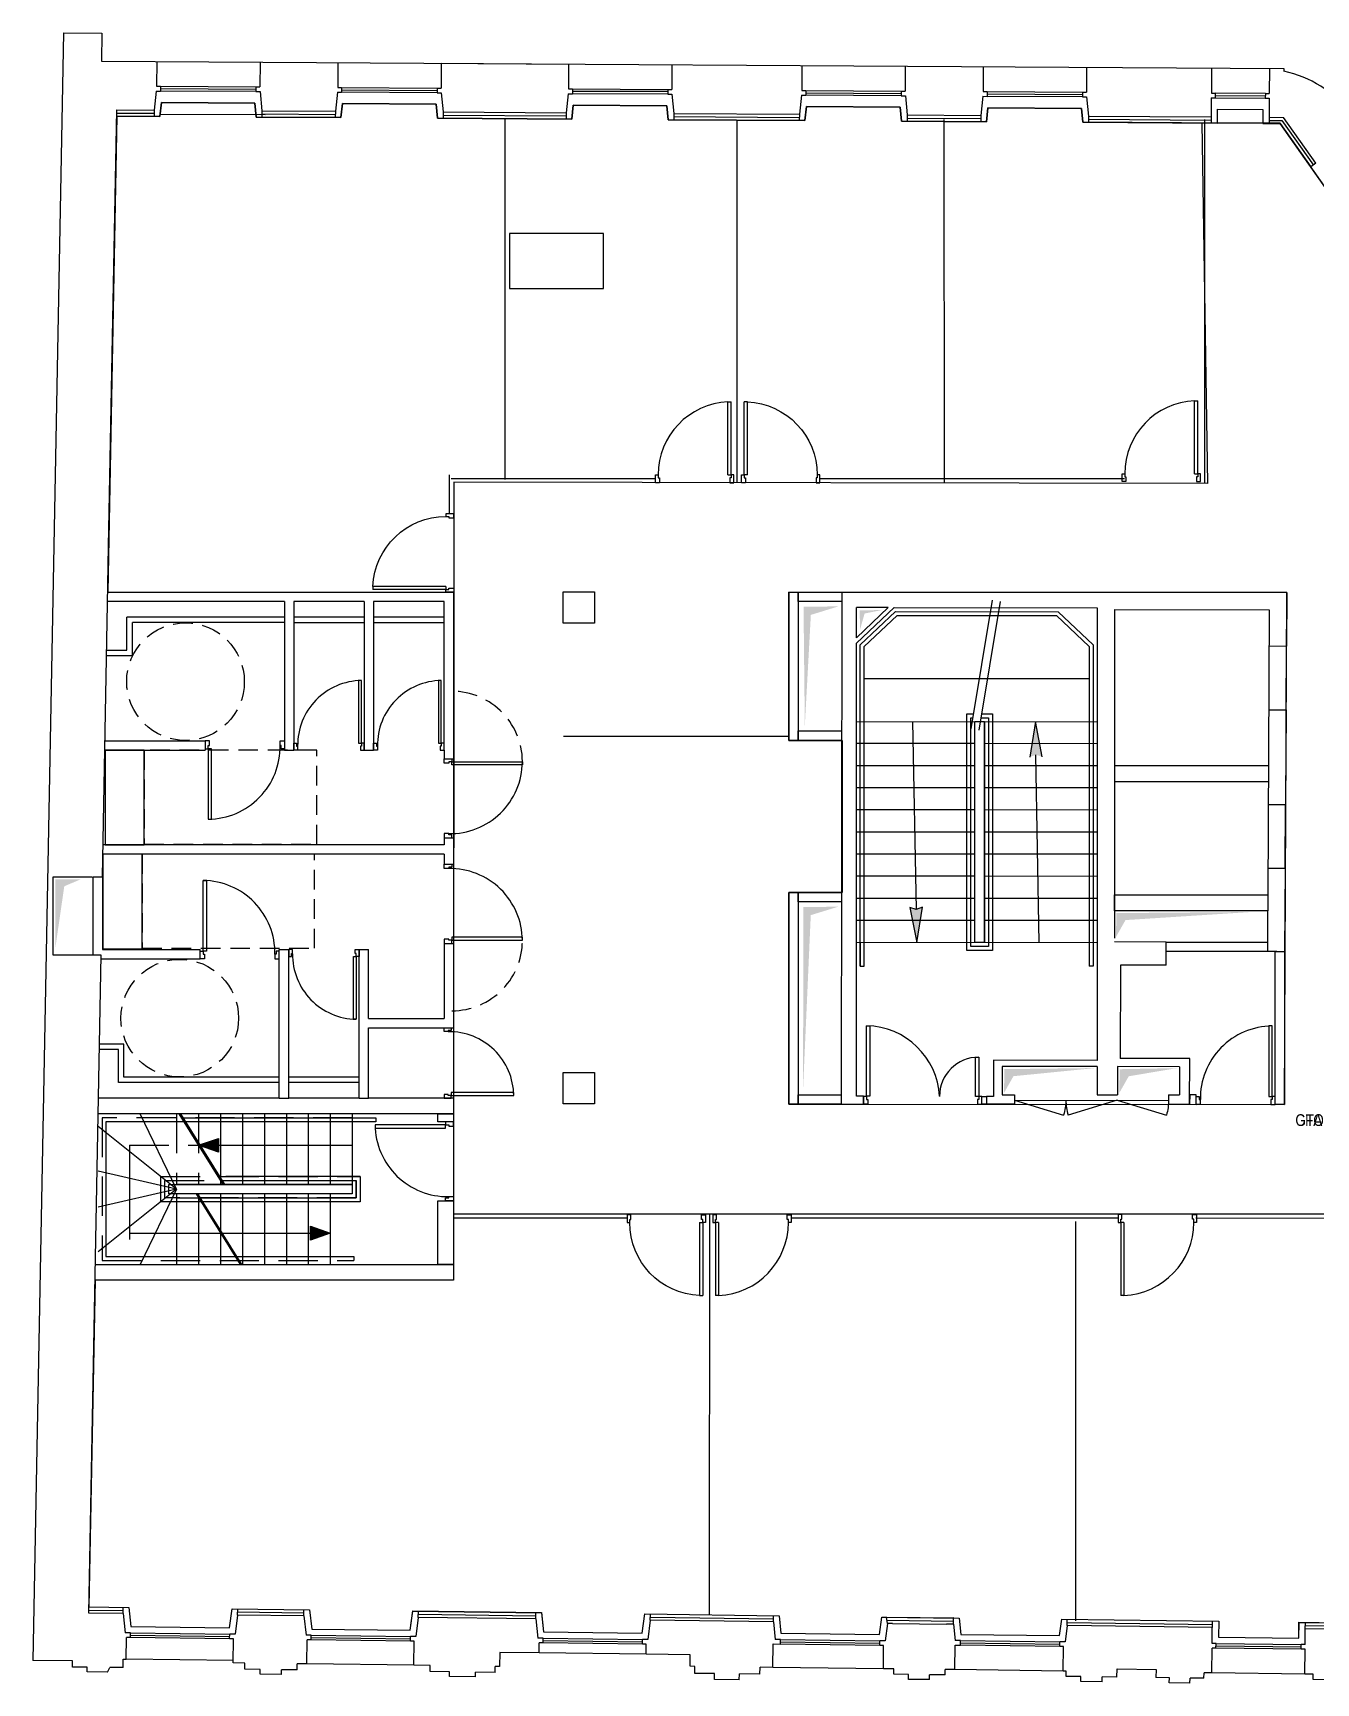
# Model space of a CAD drawing. Header units: metres. Extents: x -16.5 to 15.2, y -6.9 to 57.6.
# Drawn here: x -16.51 to -0.15, y -6.82 to 14.22 of the extents above; entities that cross this region are included whole.
import ezdxf

# ---------------------------------------------------------------- set-up
doc = ezdxf.new("R2010")
doc.units = ezdxf.units.M
doc.header["$LTSCALE"] = 2000
for name, pattern in [('92CRH-CVH 01 Structure_Diff$0$CACHE', [0.000375, 0.00025, -0.000125]), ('AXES2', [0.028575, 0.01905, -0.003175, 0.003175, -0.003175]), ('CACHE2', [0.004762, 0.003175, -0.001587]), ('HIDDEN2', [0.0001875, 0.000125, -6.25e-05])]:
    doc.linetypes.add(name, pattern=pattern)
doc.layers.get('0').update_dxf_attribs({"true_color": 0x000000})
for name, color, linetype, true_color in [('01-FAC_CHASSIS EXI', 4, 'Continuous', 0x00ffff), ('02-ISOLATION', 6, 'Continuous', 0xff00ff), ('A-Détails', 7, 'Continuous', 0x00a500), ('A-placo', 30, 'Continuous', 0xff7f00), ('A-projet', 7, 'Continuous', 0x5b6280), ('A-vitré', 7, 'Continuous', 0x61becc)]:
    doc.layers.add(name, color=color, linetype=linetype, true_color=true_color)
doc.layers.add('A-portes', color=7, linetype='Continuous', lineweight=25, true_color=0x000000)
doc.styles.add('Arial Narrow', font='')
doc.styles.get('Arial Narrow').set_extended_font_data('Arial Narrow')

# ---------------------------------------------------------------- blocks, each defined once
blk = doc.blocks.new('P_93100')
at = {"color": 0, "linetype": 'ByBlock', "lineweight": -2}
for p, q in [((0.425, 0.93), (0.465, 0.93)), ((0.425, 0), (0.425, 0.93)), ((0.465, 0), (0.465, 0.93)), ((-0.5, -0.1), (-0.5, 0)), ((-0.5, 0), (-0.465, 0)), ((-0.465, 0), (-0.465, -0.04)), ((0.425, 0), (0.465, 0)), ((0.465, 0), (0.465, -0.04)), ((0.5, 0), (0.465, 0)), ((0.5, -0.1), (0.5, 0)), ((-0.45, -0.1), (-0.5, -0.1)), ((-0.465, -0.04), (-0.45, -0.04)), ((-0.45, -0.04), (-0.45, -0.1)), ((0.465, -0.04), (0.45, -0.04)), ((0.45, -0.04), (0.45, -0.1)), ((0.45, -0.1), (0.5, -0.1))]:
    blk.add_line(p, q, dxfattribs=at)
blk.add_arc((0.465, 0), 0.931, 92.4628, 180, dxfattribs=at)
blk = doc.blocks.new('BLOC_ATT_RENS_100')
at = {"color": 0, "linetype": 'ByBlock', "lineweight": -2, "style": 'Arial Narrow'}
for tag, p, height in [('N°', (-0.416, 0.823), 0.25), ('TITRE', (-0.416, 0.549), 0.21), ('SURF', (-0.416, 0.283), 0.15), ('EFFECTIF', (-0.416, -0.017), 0.15), ('HSP', (-0.416, -0.326), 0.15), ('REV.SOL', (-0.416, -0.616), 0.15), ('REV.MUR', (-0.416, -0.916), 0.15), ('PLAF', (-0.416, -1.216), 0.15)]:
    blk.add_attdef(tag, p, '', height=height, dxfattribs=at)
blk = doc.blocks.new('PORTE-GA')
at = {"color": 0, "linetype": 'Continuous', "lineweight": -2}
blk.add_line((0, 0), (-0.288, 0.958), dxfattribs=at)
at = {"color": 0, "linetype": 'ByBlock', "lineweight": -2}
blk.add_arc((0, 0), 1, 89.9989, 106.7229, dxfattribs=at)

msp = doc.modelspace()

# ---------------------------------------------------------------- hatches: boundary and pattern name
at = {"linetype": 'ByBlock', "lineweight": -2}
for points in [[(-6.688, 6.904), (-6.672, 5.386), (-6.595, 6.801), (-6.242, 6.91)], [(-5.972, 6.86), (-5.968, 6.612), (-5.909, 6.819), (-5.691, 6.862)], [(-3.643, 4.991), (-3.731, 5.44), (-3.804, 4.988), (-3.724, 5.017)], [(-16.231, 3.43), (-16.231, 2.546), (-16.116, 3.34), (-15.904, 3.43)], [(-6.689, 3.074), (-6.695, 0.74), (-6.596, 2.972), (-6.244, 3.08)], [(-5.332, 3.069), (-5.242, 2.621), (-5.171, 3.073), (-5.251, 3.043)], [(-2.698, 2.998), (-2.704, 2.694), (-2.582, 2.909), (-0.981, 3.012)], [(-4.126, 1.008), (-4.132, 0.704), (-4.011, 0.918), (-2.967, 1.022)], [(-2.656, 1.007), (-2.662, 0.703), (-2.541, 0.917), (-1.925, 1.021)], [(-14.404, 0.037), (-14.151, 0.125), (-14.151, -0.051)], [(-12.724, -1.083), (-12.977, -1.171), (-12.977, -0.995)]]:
    msp.add_hatch(color=0, dxfattribs=at).paths.add_polyline_path(points, flags=0)

# ---------------------------------------------------------------- linework, layer by layer
at = {"color": 0, "linetype": 'ByBlock', "lineweight": -2}
for p, q in [((-16.127, 14.222), (-16.515, -6.533)), ((-16.127, 14.222), (-15.637, 14.219)), ((-15.637, 14.219), (-15.64, 13.864)), ((-15.64, 13.864), (-0.561, 13.768)), ((-14.937, 13.86), (-14.939, 13.542)), ((-13.619, 13.851), (-13.621, 13.534)), ((-12.627, 13.845), (-12.629, 13.527)), ((-11.309, 13.836), (-11.311, 13.519)), ((-9.684, 13.826), (-9.686, 13.508)), ((-8.366, 13.818), (-8.368, 13.5)), ((-6.709, 13.807), (-6.711, 13.489)), ((-5.391, 13.798), (-5.393, 13.481)), ((-4.396, 13.792), (-4.398, 13.475)), ((-3.078, 13.784), (-3.08, 13.466)), ((-1.485, 13.774), (-1.487, 13.456)), ((-0.746, 13.769), (-0.748, 13.451)), ((-0.561, 13.768), (-0.561, 13.735)), ((-14.943, 13.482), (-14.97, 13.238)), ((-14.943, 13.482), (-14.889, 13.482)), ((-14.939, 13.542), (-14.889, 13.542)), ((-14.889, 13.542), (-14.889, 13.482)), ((-13.671, 13.534), (-13.621, 13.534)), ((-13.671, 13.534), (-13.671, 13.474)), ((-13.671, 13.474), (-13.619, 13.474)), ((-13.619, 13.474), (-13.595, 13.23)), ((-12.632, 13.467), (-12.659, 13.224)), ((-12.632, 13.467), (-12.579, 13.467)), ((-12.629, 13.527), (-12.579, 13.527)), ((-12.579, 13.527), (-12.579, 13.467)), ((-11.361, 13.519), (-11.311, 13.519)), ((-11.361, 13.519), (-11.361, 13.459)), ((-9.686, 13.508), (-9.636, 13.508)), ((-9.636, 13.508), (-9.636, 13.448)), ((-8.418, 13.5), (-8.368, 13.5)), ((-8.418, 13.5), (-8.418, 13.44)), ((-6.711, 13.489), (-6.661, 13.489)), ((-6.661, 13.489), (-6.661, 13.429)), ((-5.443, 13.481), (-5.393, 13.481)), ((-5.443, 13.481), (-5.443, 13.421)), ((-4.398, 13.475), (-4.348, 13.474)), ((-4.348, 13.474), (-4.348, 13.414)), ((-11.361, 13.459), (-11.308, 13.459)), ((-11.308, 13.459), (-11.285, 13.215)), ((-9.689, 13.448), (-9.716, 13.205)), ((-9.689, 13.448), (-9.636, 13.448)), ((-8.418, 13.44), (-8.366, 13.44)), ((-8.366, 13.44), (-8.342, 13.196)), ((-6.714, 13.429), (-6.741, 13.186)), ((-6.714, 13.429), (-6.661, 13.429)), ((-5.443, 13.421), (-5.39, 13.421)), ((-5.39, 13.421), (-5.367, 13.177)), ((-4.401, 13.415), (-4.428, 13.171)), ((-4.401, 13.415), (-4.348, 13.414)), ((-3.13, 13.467), (-3.08, 13.466)), ((-3.13, 13.467), (-3.13, 13.407)), ((-3.13, 13.407), (-3.078, 13.406)), ((-3.078, 13.406), (-3.054, 13.162)), ((-1.488, 13.396), (-1.489, 13.152)), ((-1.488, 13.396), (-1.438, 13.396)), ((-1.487, 13.456), (-1.437, 13.456)), ((-1.437, 13.456), (-1.438, 13.396)), ((-0.798, 13.452), (-0.799, 13.392)), ((-0.799, 13.392), (-0.749, 13.391)), ((-0.798, 13.452), (-0.748, 13.451)), ((-0.749, 13.391), (-0.75, 13.147)), ((-15.55, 7.673), (-15.446, 13.241)), ((-15.446, 13.241), (-14.97, 13.238)), ((-13.595, 13.23), (-12.659, 13.224)), ((-11.285, 13.215), (-9.716, 13.205)), ((-8.342, 13.196), (-6.741, 13.186)), ((-5.367, 13.177), (-4.428, 13.171)), ((-3.054, 13.162), (-1.489, 13.152)), ((-0.75, 13.147), (-0.566, 13.146)), ((-0.153, 12.56), (-0.566, 13.146)), ((-13.309, 6.971), (-15.563, 6.971)), ((-15.56, 7.091), (-11.153, 7.092)), ((-12.291, 6.971), (-13.189, 6.971)), ((-11.273, 6.971), (-12.171, 6.971)), ((-11.273, 7.091), (-11.153, 7.091)), ((-11.273, 5.075), (-11.273, 6.971)), ((-11.233, 7.091), (-11.153, 7.092)), ((-11.153, 7.092), (-11.153, 6.971)), ((-11.153, 7.091), (-11.153, 5.075)), ((-11.153, 7.091), (-11.153, 5.733)), ((-6.197, 7.091), (-0.526, 7.087)), ((-0.526, 7.087), (-0.53, 6.404)), ((-15.628, 3.462), (-15.563, 6.943)), ((-13.309, 6.772), (-15.318, 6.772)), ((-12.291, 6.771), (-13.189, 6.771)), ((-11.273, 6.771), (-12.171, 6.771)), ((-5.534, 6.894), (-6.014, 6.442)), ((-5.607, 6.894), (-6.014, 6.51)), ((-5.515, 6.843), (-5.964, 6.42)), ((-5.495, 6.793), (-5.914, 6.399)), ((-5.534, 6.894), (-2.944, 6.891)), ((-5.515, 6.843), (-3.442, 6.842)), ((-5.495, 6.793), (-3.462, 6.792)), ((-3.462, 6.792), (-3.044, 6.399)), ((-3.442, 6.842), (-2.994, 6.42)), ((-2.944, 6.891), (-2.944, 1.12)), ((-2.724, 6.869), (-2.724, 2.68)), ((-13.309, 6.702), (-15.248, 6.702)), ((-12.291, 6.701), (-13.189, 6.701)), ((-11.272, 6.701), (-12.171, 6.701)), ((-6.014, 0.662), (-6.014, 6.442)), ((-5.964, 2.322), (-5.964, 6.42)), ((-5.914, 2.322), (-5.914, 6.399)), ((-3.044, 6.399), (-3.044, 2.32)), ((-2.994, 6.42), (-2.994, 2.32)), ((-0.75, 6.406), (-0.53, 6.404)), ((-0.535, 5.59), (-0.53, 6.404)), ((-0.755, 5.592), (-0.535, 5.59)), ((-0.535, 5.59), (-0.542, 4.383)), ((-6.014, 5.441), (-2.944, 5.439)), ((-5.298, 5.441), (-5.251, 3.043)), ((-4.504, 2.621), (-4.504, 5.44)), ((-4.379, 2.621), (-4.379, 5.44)), ((-3.731, 5.44), (-3.804, 4.988)), ((-3.643, 4.991), (-3.731, 5.44)), ((-4.504, 5.159), (-6.013, 5.16)), ((-2.943, 5.158), (-4.379, 5.159)), ((-4.504, 4.877), (-6.013, 4.878)), ((-2.943, 4.876), (-4.379, 4.877)), ((-3.683, 2.62), (-3.724, 5.017)), ((-4.504, 4.595), (-6.013, 4.596)), ((-2.943, 4.594), (-4.379, 4.595)), ((-4.504, 4.313), (-6.013, 4.314)), ((-2.943, 4.312), (-4.379, 4.313)), ((-0.762, 4.384), (-0.542, 4.383)), ((-0.547, 3.572), (-0.542, 4.383)), ((-4.504, 4.031), (-6.014, 4.032)), ((-2.944, 4.03), (-4.379, 4.031)), ((-4.504, 3.749), (-6.014, 3.75)), ((-2.944, 3.748), (-4.379, 3.749)), ((-4.504, 3.467), (-6.014, 3.468)), ((-2.944, 3.466), (-4.379, 3.467)), ((-0.767, 3.573), (-0.547, 3.572)), ((-0.547, 3.572), (-0.553, 2.509)), ((-4.504, 3.185), (-6.014, 3.186)), ((-2.944, 3.184), (-4.379, 3.185)), ((-5.251, 3.043), (-5.332, 3.069)), ((-5.332, 3.069), (-5.242, 2.621)), ((-5.171, 3.073), (-5.251, 3.043)), ((-5.242, 2.621), (-5.171, 3.073)), ((-4.504, 2.903), (-6.014, 2.904)), ((-2.944, 2.902), (-4.379, 2.903)), ((-2.944, 2.62), (-6.014, 2.622)), ((-2.064, 2.629), (-2.724, 2.63)), ((-2.644, 2.335), (-2.651, 1.145)), ((-2.064, 2.334), (-2.644, 2.335)), ((-2.064, 2.334), (-2.063, 2.509)), ((-0.653, 2.509), (-2.063, 2.509)), ((-4.264, 1.121), (-4.265, 0.661)), ((-2.944, 1.12), (-4.264, 1.121)), ((-1.761, 1.144), (-2.651, 1.145)), ((-1.764, 0.56), (-1.761, 1.144)), ((-13.374, 0.907), (-15.356, 0.907)), ((-12.356, 0.907), (-13.255, 0.907)), ((-2.944, 1.04), (-4.154, 1.041)), ((-4.154, 1.041), (-4.154, 0.681)), ((-2.944, 1.04), (-2.944, 0.68)), ((-2.684, 1.04), (-2.684, 0.68)), ((-1.894, 1.039), (-2.684, 1.04)), ((-1.894, 1.039), (-1.894, 0.679)), ((-13.374, 0.637), (-15.681, 0.637)), ((-13.374, 0.837), (-15.426, 0.837)), ((-12.356, 0.837), (-13.255, 0.837)), ((-12.356, 0.637), (-13.254, 0.637)), ((-11.153, 0.637), (-12.236, 0.637)), ((-5.924, 0.662), (-6.014, 0.662)), ((-5.924, 0.662), (-5.924, 0.562)), ((-4.355, 0.661), (-4.355, 0.561)), ((-4.265, 0.661), (-4.355, 0.661)), ((-4.154, 0.681), (-3.998, 0.681)), ((-3.998, 0.681), (-3.999, 0.561)), ((-2.944, 0.68), (-2.684, 0.68)), ((-2.032, 0.679), (-2.032, 0.559)), ((-2.032, 0.679), (-1.894, 0.679)), ((-14.684, -0.523), (-15.147, 0.437)), ((-3.999, 0.561), (-4.355, 0.561)), ((-1.764, 0.56), (-2.032, 0.559)), ((-14.684, -0.523), (-15.684, 0.275)), ((-14.684, -0.523), (-15.684, -0.294)), ((-14.684, -0.523), (-15.684, -1.32)), ((-14.684, -0.523), (-15.684, -0.751)), ((-14.684, -0.523), (-15.147, -1.483)), ((-15.364, -5.936), (-15.804, -5.93)), ((-15.364, -5.936), (-15.338, -6.182)), ((-13.905, -5.954), (-13.938, -6.199)), ((-13.059, -5.965), (-13.905, -5.954)), ((-13.059, -5.965), (-13.033, -6.211)), ((-11.601, -5.984), (-11.633, -6.229)), ((-10.102, -6.003), (-11.601, -5.984)), ((-10.102, -6.003), (-10.075, -6.249)), ((-8.643, -6.021), (-8.675, -6.267)), ((-7.071, -6.041), (-8.643, -6.021)), ((-7.071, -6.041), (-7.048, -6.264)), ((-5.618, -6.06), (-5.648, -6.282)), ((-5.553, -6.061), (-5.618, -6.06)), ((-4.775, -6.071), (-4.863, -6.069)), ((-4.775, -6.071), (-4.753, -6.279)), ((-3.326, -6.089), (-3.353, -6.297)), ((-1.473, -6.113), (-3.326, -6.089)), ((-15.271, -6.182), (-15.338, -6.182)), ((-15.325, -6.515), (-15.322, -6.242)), ((-15.272, -6.242), (-15.322, -6.242)), ((-15.272, -6.242), (-15.271, -6.182)), ((-14.007, -6.259), (-14.006, -6.199)), ((-13.957, -6.259), (-14.007, -6.259)), ((-13.938, -6.199), (-14.006, -6.199)), ((-13.961, -6.565), (-13.957, -6.259)), ((-12.966, -6.212), (-13.033, -6.211)), ((-13.021, -6.577), (-13.017, -6.271)), ((-12.967, -6.272), (-13.017, -6.271)), ((-12.967, -6.272), (-12.966, -6.212)), ((-11.702, -6.288), (-11.701, -6.228)), ((-11.652, -6.289), (-11.702, -6.288)), ((-11.633, -6.229), (-11.701, -6.228)), ((-11.656, -6.595), (-11.652, -6.289)), ((-10.009, -6.25), (-10.075, -6.249)), ((-10.061, -6.436), (-10.059, -6.309)), ((-10.009, -6.31), (-10.059, -6.309)), ((-10.009, -6.31), (-10.009, -6.25)), ((-8.675, -6.267), (-8.744, -6.266)), ((-8.744, -6.326), (-8.744, -6.266)), ((-6.981, -6.265), (-7.048, -6.264)), ((-6.982, -6.325), (-6.981, -6.265)), ((-5.717, -6.341), (-5.716, -6.281)), ((-5.648, -6.282), (-5.716, -6.281)), ((-4.686, -6.28), (-4.753, -6.279)), ((-4.687, -6.34), (-4.686, -6.28)), ((-3.353, -6.297), (-3.421, -6.296)), ((-3.421, -6.356), (-3.421, -6.296)), ((-1.478, -6.316), (-1.475, -6.113)), ((-0.292, -6.331), (-0.289, -6.128)), ((0.606, -6.139), (-0.287, -6.128)), ((-15.366, -6.625), (-15.365, -6.515)), ((-15.365, -6.515), (-15.325, -6.515)), ((-13.96, -6.533), (-15.325, -6.515)), ((-10.563, -6.43), (-10.566, -6.609)), ((-10.061, -6.436), (-10.563, -6.43)), ((-8.696, -6.454), (-10.061, -6.436)), ((-8.694, -6.326), (-8.744, -6.326)), ((-8.696, -6.454), (-8.694, -6.326)), ((-8.134, -6.461), (-8.696, -6.454)), ((-8.136, -6.607), (-8.134, -6.461)), ((-7.078, -6.621), (-7.074, -6.323)), ((-7.074, -6.323), (-6.982, -6.325)), ((-5.667, -6.341), (-5.717, -6.341)), ((-5.67, -6.639), (-5.667, -6.341)), ((-4.76, -6.65), (-4.756, -6.339)), ((-4.756, -6.339), (-4.687, -6.34)), ((-3.372, -6.356), (-3.421, -6.356)), ((-3.376, -6.668), (-3.372, -6.356)), ((-1.483, -6.692), (-1.479, -6.376)), ((-1.429, -6.376), (-1.479, -6.376)), ((-1.428, -6.316), (-1.478, -6.316)), ((-1.429, -6.376), (-1.428, -6.316)), ((-0.343, -6.39), (-0.342, -6.33)), ((-0.293, -6.391), (-0.343, -6.39)), ((-0.292, -6.331), (-0.342, -6.33)), ((-0.297, -6.707), (-0.293, -6.391)), ((-16.011, -6.539), (-16.515, -6.533)), ((-16.012, -6.617), (-16.011, -6.539)), ((-15.824, -6.619), (-16.012, -6.617)), ((-15.825, -6.679), (-15.824, -6.619)), ((-15.566, -6.682), (-15.825, -6.679)), ((-15.566, -6.682), (-15.536, -6.623)), ((-15.366, -6.625), (-15.536, -6.623)), ((-13.814, -6.567), (-13.961, -6.565)), ((-13.815, -6.645), (-13.814, -6.567)), ((-13.617, -6.647), (-13.815, -6.645)), ((-13.617, -6.707), (-13.617, -6.647)), ((-13.346, -6.711), (-13.617, -6.707)), ((-13.346, -6.711), (-13.345, -6.651)), ((-13.147, -6.653), (-13.345, -6.651)), ((-13.147, -6.653), (-13.146, -6.576)), ((-13.021, -6.577), (-13.146, -6.576)), ((-11.656, -6.595), (-13.021, -6.577)), ((-11.448, -6.597), (-11.656, -6.595)), ((-11.449, -6.675), (-11.448, -6.597)), ((-11.203, -6.678), (-11.449, -6.675)), ((-11.204, -6.738), (-11.203, -6.678)), ((-10.873, -6.742), (-10.872, -6.683)), ((-10.621, -6.686), (-10.872, -6.683)), ((-10.621, -6.686), (-10.62, -6.608)), ((-10.566, -6.609), (-10.62, -6.608)), ((-8.075, -6.608), (-8.136, -6.607)), ((-8.076, -6.698), (-8.075, -6.608)), ((-7.823, -6.701), (-8.076, -6.698)), ((-7.824, -6.777), (-7.823, -6.701)), ((-7.508, -6.781), (-7.507, -6.705)), ((-7.245, -6.708), (-7.507, -6.705)), ((-7.245, -6.708), (-7.243, -6.619)), ((-7.078, -6.621), (-7.243, -6.619)), ((-5.67, -6.639), (-7.078, -6.621)), ((-5.535, -6.64), (-5.67, -6.639)), ((-5.536, -6.709), (-5.535, -6.64)), ((-5.349, -6.711), (-5.536, -6.709)), ((-5.35, -6.775), (-5.349, -6.711)), ((-5.081, -6.778), (-5.08, -6.715)), ((-4.884, -6.717), (-5.08, -6.715)), ((-4.884, -6.717), (-4.883, -6.649)), ((-4.76, -6.65), (-4.883, -6.649)), ((-3.376, -6.668), (-4.76, -6.65)), ((-3.339, -6.668), (-3.376, -6.668)), ((-3.34, -6.737), (-3.339, -6.668)), ((-2.691, -6.745), (-2.69, -6.641)), ((-2.69, -6.641), (-2.193, -6.647)), ((-2.193, -6.647), (-2.194, -6.752)), ((-1.582, -6.759), (-1.581, -6.691)), ((-1.483, -6.692), (-1.581, -6.691)), ((-0.297, -6.707), (-1.483, -6.692)), ((-0.19, -6.709), (-0.297, -6.707)), ((-0.191, -6.777), (-0.19, -6.709)), ((-10.873, -6.742), (-11.204, -6.738)), ((-7.508, -6.781), (-7.824, -6.777)), ((-5.081, -6.778), (-5.35, -6.775)), ((-3.153, -6.739), (-3.34, -6.737)), ((-3.153, -6.803), (-3.153, -6.739)), ((-2.88, -6.806), (-3.153, -6.803)), ((-2.88, -6.806), (-2.879, -6.743)), ((-2.691, -6.745), (-2.879, -6.743)), ((-2.023, -6.754), (-2.194, -6.752)), ((-2.024, -6.817), (-2.023, -6.754)), ((-1.76, -6.821), (-2.024, -6.817)), ((-1.76, -6.821), (-1.759, -6.757)), ((-1.582, -6.759), (-1.759, -6.757)), ((0.002, -6.78), (-0.191, -6.777))]:
    msp.add_line(p, q, dxfattribs=at)
at = {"color": 0, "linetype": 'AXES2', "lineweight": -2}
for p, q in [((-4.549, 5.348), (-4.277, 6.987)), ((-4.45, 5.332), (-4.178, 6.971))]:
    msp.add_line(p, q, dxfattribs=at)
at = {"color": 0, "linetype": 'CACHE2', "lineweight": -2}
for p, q in [((-2.724, 6.869), (-0.748, 6.867)), ((-0.748, 6.867), (-0.769, 3.229))]:
    msp.add_line(p, q, dxfattribs=at)
at = {"color": 0, "linetype": 'Continuous', "lineweight": -2}
msp.add_line((-3.998, 0.611), (-2.032, 0.61), dxfattribs=at)
at = {"color": 0, "linetype": 'ByBlock', "lineweight": -2}
for points in [[(-15.563, 6.943), (-15.55, 7.673)], [(-6.203, 0.562), (-6.197, 7.091)], [(-6.014, 6.51), (-6.014, 6.894)], [(-5.607, 6.894), (-6.014, 6.894)], [(-0.758, 4.874), (-2.724, 4.874)], [(-0.758, 4.674), (-2.724, 4.674)], [(-16.259, 2.462), (-16.259, 3.462), (-15.759, 3.462)], [(-0.77, 3.029), (-0.77, 2.629), (-0.772, 2.629)], [(-5.964, 2.622), (-5.964, 2.322), (-5.914, 2.322)], [(-15.646, 2.462), (-16.259, 2.462)], [(-15.804, -5.93), (-15.646, 2.462)], [(-0.553, 2.509), (-0.553, 0.559), (-0.673, 0.559), (-0.673, 2.459), (-0.673, 2.509), (-0.553, 2.508)], [(-0.653, 2.509), (-0.553, 2.509)], [(-13.374, 0.637), (-13.254, 0.637)], [(-12.356, 0.637), (-12.236, 0.637)], [(-11.153, 0.637), (-11.153, 0.437)], [(-1.764, 0.56), (-1.683, 0.559), (-1.683, 0.679), (-1.763, 0.68), (-1.764, 0.56)], [(-11.153, 0.437), (-15.684, 0.437)], [(-12.444, 0.437), (-15.584, 0.437)], [(-14.653, 0.437), (-14.093, -0.463)], [(-14.633, 0.437), (-14.073, -0.463)], [(-14.124, 0.437), (-14.124, -0.463)], [(-13.844, 0.437), (-13.844, -0.463)], [(-13.564, 0.437), (-13.564, -0.463)], [(-13.284, 0.437), (-13.284, -0.463)], [(-13.004, 0.437), (-13.004, -0.463)], [(-12.724, 0.437), (-12.724, -0.463)], [(-12.444, 0.437), (-12.444, -0.463)], [(-6.203, 0.562), (-5.924, 0.562)], [(-14.622, 0.387), (-12.444, 0.387), (-12.144, 0.387), (-12.144, 0.337), (-14.591, 0.337)], [(-15.284, 0.037), (-15.284, -1.163)], [(-14.404, 0.037), (-12.444, 0.037)], [(-12.344, -0.363), (-12.344, -0.683), (-14.684, -0.683)], [(-14.684, -0.633), (-12.394, -0.633), (-12.394, -0.413)], [(-14.124, -0.413), (-12.394, -0.413)], [(-12.344, -0.363), (-14.057, -0.363)], [(-14.684, -0.583), (-14.684, -1.483)], [(-14.435, -0.583), (-13.875, -1.483)], [(-14.415, -0.583), (-13.855, -1.483)], [(-14.404, -0.583), (-14.404, -1.483)], [(-14.124, -0.583), (-14.124, -1.483)], [(-13.844, -0.583), (-13.844, -1.483)], [(-13.564, -0.583), (-13.564, -1.483)], [(-13.284, -0.583), (-13.284, -1.483)], [(-13.004, -0.583), (-13.004, -1.483)], [(-12.724, -0.583), (-12.724, -1.483)], [(-15.284, -1.083), (-12.724, -1.083)], [(-15.72, -1.483), (-11.153, -1.483), (-11.153, -1.683), (-15.724, -1.683)], [(-5.553, -6.061), (-4.863, -6.069)]]:
    msp.add_lwpolyline(points, dxfattribs=at)
at = {"color": 0, "linetype": 'Continuous', "lineweight": -2}
for points in [[(-13.309, 6.971), (-13.309, 5.075)], [(-13.189, 6.971), (-13.189, 5.075)], [(-12.291, 6.971), (-12.291, 5.075)], [(-12.171, 6.971), (-12.171, 5.075)], [(-6.197, 6.971), (-6.755, 6.971), (-6.755, 7.091), (-6.197, 7.091)], [(-15.574, 6.352), (-15.318, 6.352), (-15.318, 6.772)], [(-15.576, 6.282), (-15.248, 6.282), (-15.248, 6.702)], [(-5.914, 5.991), (-3.044, 5.991)], [(-4.415, 5.54), (-4.279, 5.54), (-4.279, 2.521), (-4.604, 2.521), (-4.604, 5.54), (-4.517, 5.54)], [(-4.424, 5.49), (-4.329, 5.49), (-4.329, 2.571), (-4.554, 2.571), (-4.554, 5.49), (-4.525, 5.49)], [(-6.197, 5.201), (-6.755, 5.201), (-6.755, 5.321), (-6.197, 5.321)], [(-15.596, 5.195), (-14.319, 5.195)], [(-15.596, 5.075), (-14.319, 5.075)], [(-14.319, 5.195), (-14.319, 5.075)], [(-13.309, 5.075), (-13.189, 5.075)], [(-12.291, 5.075), (-12.171, 5.075)], [(-11.273, 5.075), (-11.273, 4.967)], [(-11.153, 5.075), (-11.153, 4.967)], [(-11.273, 4.967), (-11.153, 4.967)], [(-11.273, 3.869), (-15.621, 3.869)], [(-11.273, 3.957), (-11.273, 3.869)], [(-11.273, 3.957), (-11.153, 3.957)], [(-11.153, 3.957), (-11.153, 3.622)], [(-11.273, 3.749), (-15.623, 3.749)], [(-11.273, 3.749), (-11.273, 3.622)], [(-11.273, 3.622), (-11.153, 3.622)], [(-15.748, 3.462), (-15.628, 3.462), (-15.628, 2.534)], [(-15.646, 2.462), (-15.748, 2.462), (-15.748, 3.462)], [(-6.202, 3.142), (-6.755, 3.142), (-6.755, 3.262), (-6.2, 3.262)], [(-15.628, 2.534), (-14.384, 2.534)], [(-14.384, 2.414), (-14.384, 2.534)], [(-13.374, 0.637), (-13.374, 2.534)], [(-13.374, 2.534), (-13.254, 2.534)], [(-13.254, 0.637), (-13.254, 2.534)], [(-12.356, 0.637), (-12.356, 2.534)], [(-12.356, 2.534), (-12.236, 2.534)], [(-12.236, 1.655), (-12.236, 2.534)], [(-11.273, 2.612), (-11.273, 1.655)], [(-11.273, 2.612), (-11.153, 2.612)], [(-11.153, 2.612), (-11.153, 1.535)], [(-2.994, 2.62), (-2.994, 2.32), (-3.044, 2.32)], [(-15.648, 2.414), (-14.384, 2.414)], [(-12.236, 1.655), (-11.273, 1.655)], [(-12.236, 0.637), (-12.236, 1.535)], [(-12.236, 1.535), (-11.153, 1.535)], [(-15.356, 0.907), (-15.356, 1.327), (-15.668, 1.327)], [(-15.426, 0.837), (-15.426, 0.907), (-15.426, 1.257), (-15.669, 1.257)], [(-6.203, 0.562), (-6.755, 0.562), (-6.755, 0.562), (-6.755, 0.682), (-6.203, 0.682)], [(-12.444, 0.337), (-15.584, 0.337), (-15.584, -1.383), (-12.444, -1.383), (-12.424, -1.383)], [(-12.444, -0.463), (-14.684, -0.463)], [(-12.444, -0.583), (-14.684, -0.583)], [(-12.424, -1.383), (-12.424, -1.433)]]:
    msp.add_lwpolyline(points, dxfattribs=at)
at = {"color": 0, "linetype": 'ByBlock', "lineweight": -2}
for points in [[(-9.753, 7.094), (-9.352, 7.094), (-9.352, 6.694), (-9.753, 6.694)], [(-12.362, 5.164), (-12.326, 5.164), (-12.326, 5.964), (-12.362, 5.964)], [(-11.344, 5.164), (-11.309, 5.164), (-11.309, 5.964), (-11.344, 5.964)], [(-14.264, 5.195), (-14.319, 5.195), (-14.319, 5.095), (-14.279, 5.095), (-14.279, 5.135), (-14.264, 5.135)], [(-14.239, 5.095), (-14.279, 5.095), (-14.279, 4.195), (-14.239, 4.195)], [(-13.364, 5.195), (-13.309, 5.195), (-13.309, 5.095), (-13.349, 5.095), (-13.349, 5.135), (-13.364, 5.135)], [(-13.14, 5.075), (-13.189, 5.075), (-13.189, 5.164), (-13.153, 5.164), (-13.153, 5.128), (-13.14, 5.128)], [(-12.34, 5.075), (-12.291, 5.075), (-12.291, 5.164), (-12.326, 5.164), (-12.326, 5.128), (-12.34, 5.128)], [(-12.122, 5.075), (-12.171, 5.075), (-12.171, 5.164), (-12.135, 5.164), (-12.135, 5.128), (-12.122, 5.128)], [(-11.322, 5.075), (-11.273, 5.075), (-11.273, 5.164), (-11.309, 5.164), (-11.309, 5.128), (-11.322, 5.128)], [(-11.273, 4.912), (-11.273, 4.967), (-11.173, 4.967), (-11.173, 4.927), (-11.213, 4.927), (-11.213, 4.912)], [(-11.173, 4.887), (-11.173, 4.927), (-10.273, 4.927), (-10.273, 4.887)], [(-11.273, 4.012), (-11.273, 3.957), (-11.173, 3.957), (-11.173, 3.997), (-11.213, 3.997), (-11.213, 4.012)], [(-11.273, 3.567), (-11.273, 3.622), (-11.173, 3.622), (-11.173, 3.582), (-11.213, 3.582), (-11.213, 3.567)], [(-14.304, 2.514), (-14.344, 2.514), (-14.344, 3.414), (-14.304, 3.414)], [(-2.724, 3.229), (-0.769, 3.229), (-0.769, 3.029), (-2.724, 3.029)], [(-13.205, 2.534), (-13.254, 2.534), (-13.254, 2.445), (-13.219, 2.445), (-13.219, 2.481), (-13.205, 2.481)], [(-12.405, 2.534), (-12.356, 2.534), (-12.356, 2.445), (-12.392, 2.445), (-12.392, 2.481), (-12.405, 2.481)], [(-11.273, 2.667), (-11.273, 2.612), (-11.173, 2.612), (-11.173, 2.652), (-11.213, 2.652), (-11.213, 2.667)], [(-11.173, 2.692), (-11.173, 2.652), (-10.273, 2.652), (-10.273, 2.692)], [(-2.064, 2.509), (-2.064, 2.629), (-0.772, 2.629), (-0.772, 2.509), (-2.064, 2.51)], [(-14.329, 2.414), (-14.384, 2.414), (-14.384, 2.514), (-14.344, 2.514), (-14.344, 2.474), (-14.329, 2.474)], [(-13.429, 2.414), (-13.374, 2.414), (-13.374, 2.514), (-13.414, 2.514), (-13.414, 2.474), (-13.429, 2.474)], [(-12.427, 2.445), (-12.392, 2.445), (-12.392, 1.645), (-12.427, 1.645)], [(-11.273, 1.486), (-11.273, 1.535), (-11.184, 1.535), (-11.184, 1.5), (-11.22, 1.5), (-11.22, 1.486)], [(-5.844, 0.662), (-5.884, 0.662), (-5.884, 1.561), (-5.844, 1.561)], [(-0.753, 0.659), (-0.713, 0.659), (-0.713, 1.559), (-0.753, 1.559)], [(-4.454, 0.661), (-4.494, 0.661), (-4.494, 1.161), (-4.454, 1.161)], [(-9.752, 0.964), (-9.352, 0.964), (-9.352, 0.564), (-9.752, 0.564)], [(-11.273, 0.686), (-11.273, 0.637), (-11.184, 0.637), (-11.184, 0.673), (-11.22, 0.673), (-11.22, 0.686)], [(-11.184, 0.708), (-11.184, 0.673), (-10.384, 0.673), (-10.384, 0.708)], [(-5.869, 0.562), (-5.924, 0.562), (-5.924, 0.662), (-5.884, 0.662), (-5.884, 0.622), (-5.869, 0.622)], [(-4.469, 0.562), (-4.414, 0.562), (-4.414, 0.661), (-4.454, 0.661), (-4.454, 0.622), (-4.469, 0.622)], [(-1.628, 0.559), (-1.683, 0.559), (-1.683, 0.659), (-1.643, 0.659), (-1.643, 0.619), (-1.628, 0.619)], [(-0.728, 0.559), (-0.673, 0.559), (-0.673, 0.659), (-0.713, 0.659), (-0.713, 0.619), (-0.728, 0.619)], [(-11.353, 0.437), (-11.153, 0.437), (-11.153, 0.337), (-11.353, 0.337)], [(-11.253, 0.257), (-11.253, 0.297), (-12.153, 0.297), (-12.153, 0.257)], [(-11.153, 0.282), (-11.153, 0.337), (-11.253, 0.337), (-11.253, 0.297), (-11.213, 0.297), (-11.213, 0.282)], [(-14.404, 0.037), (-14.151, 0.125), (-14.151, -0.051)], [(-11.153, -0.618), (-11.153, -0.673), (-11.253, -0.673), (-11.253, -0.633), (-11.213, -0.633), (-11.213, -0.618)], [(-11.353, -0.673), (-11.153, -0.673), (-11.153, -1.483), (-11.353, -1.483)], [(-12.724, -1.083), (-12.977, -1.171), (-12.977, -0.995)]]:
    msp.add_lwpolyline(points, close=True, dxfattribs=at)
at = {"color": 0, "linetype": 'Continuous', "lineweight": -2}
for points in [[(-6.755, 6.971), (-6.755, 5.201), (-6.875, 5.201), (-6.875, 7.091), (-6.755, 7.091)], [(-4.504, 5.44), (-4.379, 5.44), (-4.379, 2.621), (-4.504, 2.621)], [(-15.096, 5.075), (-15.596, 5.075), (-15.596, 3.869), (-15.096, 3.869)], [(-15.123, 3.749), (-15.623, 3.749), (-15.623, 2.543), (-15.123, 2.543)], [(-6.755, 3.142), (-6.755, 0.562), (-6.875, 0.562), (-6.875, 3.262), (-6.755, 3.262)], [(-4.355, 0.561), (-4.414, 0.561), (-4.414, 0.661), (-4.355, 0.661)], [(-14.784, -0.463), (-12.444, -0.463), (-12.444, -0.583), (-14.784, -0.583)]]:
    msp.add_lwpolyline(points, close=True, dxfattribs=at)
at = {"color": 6, "linetype": 'HIDDEN2', "lineweight": -2, "true_color": 0xff00ff}
for points in [[(-15.096, 3.875), (-12.896, 3.875), (-12.896, 5.075), (-15.096, 5.075)], [(-15.123, 2.549), (-12.923, 2.549), (-12.923, 3.749), (-15.123, 3.749)]]:
    msp.add_lwpolyline(points, close=True, dxfattribs=at)
at = {"color": 0, "linetype": '92CRH-CVH 01 Structure_Diff$0$CACHE', "lineweight": -2}
for points in [[(-14.684, 0.437), (-14.684, -0.463)], [(-14.404, 0.437), (-14.404, -0.463)], [(-12.444, 0.387), (-15.634, 0.387), (-15.634, -1.433), (-12.444, -1.433), (-12.424, -1.433)], [(-15.284, 0.037), (-12.444, 0.037)], [(-12.424, -1.383), (-12.424, -1.433)]]:
    msp.add_lwpolyline(points, dxfattribs=at)
for points in [[(-12.344, -0.363), (-12.344, -0.683), (-14.884, -0.683), (-14.884, -0.363)], [(-12.394, -0.413), (-12.394, -0.633), (-14.834, -0.633), (-14.834, -0.413)]]:
    msp.add_lwpolyline(points, close=True, dxfattribs=at)
at = {"color": 6, "linetype": 'HIDDEN2', "lineweight": -2, "true_color": 0xff00ff}
for centre in [(-14.57, 5.95), (-14.643, 1.658)]:
    msp.add_circle(centre, 0.75, dxfattribs=at)
at = {"color": 0, "linetype": 'ByBlock', "lineweight": -2}
for centre, radius, start, end in [((-0.881, 12.28), 1.49, 38.2323, 77.6185), ((-12.317, 5.141), 0.823, 90.6649, 180.8794), ((-11.299, 5.141), 0.823, 90.6649, 180.8794), ((-14.289, 5.121), 0.926, 270.6649, 0.8794), ((-11.199, 4.937), 0.926, 269.1206, 359.3351), ((-14.355, 2.488), 0.926, 359.1206, 89.3351), ((-11.199, 2.641), 0.926, 0.6649, 90.8794), ((-12.382, 2.468), 0.823, 179.1206, 269.3351), ((-11.207, 0.663), 0.823, 0.6649, 90.8794), ((-5.906, 0.608), 0.954, 3.2056, 88.6728), ((-0.702, 0.633), 0.926, 90.6649, 180.8794), ((-4.454, 0.661), 0.5, 90, 180), ((-11.227, 0.308), 0.926, 180.6649, 270.8794)]:
    msp.add_arc(centre, radius, start, end, dxfattribs=at)
at = {"color": 0, "linetype": 'HIDDEN2', "lineweight": -2}
for centre, start, end in [((-11.173, 4.927), 357.4527, 90), ((-11.173, 2.652), 270, 2.5473)]:
    msp.add_arc(centre, 0.9, start, end, dxfattribs=at)
at = {"layer": '01-FAC_CHASSIS EXI'}
for p, q in [((-14.889, 13.542), (-13.671, 13.534)), ((-13.671, 13.474), (-14.889, 13.482)), ((-12.579, 13.527), (-11.361, 13.519)), ((-9.636, 13.508), (-8.418, 13.5)), ((-6.661, 13.489), (-5.443, 13.481)), ((-4.348, 13.474), (-3.13, 13.467)), ((-11.361, 13.459), (-12.579, 13.467)), ((-8.418, 13.44), (-9.636, 13.448)), ((-5.443, 13.421), (-6.661, 13.429)), ((-3.13, 13.407), (-4.348, 13.414)), ((-1.438, 13.396), (-0.799, 13.392)), ((-0.798, 13.452), (-1.437, 13.456)), ((-14.007, -6.259), (-15.272, -6.242)), ((-15.271, -6.182), (-14.006, -6.199)), ((-11.702, -6.288), (-12.967, -6.272)), ((-12.966, -6.212), (-11.701, -6.228)), ((-10.009, -6.25), (-8.744, -6.266)), ((-8.744, -6.326), (-10.009, -6.31)), ((-6.981, -6.265), (-5.716, -6.281)), ((-4.686, -6.28), (-3.421, -6.296)), ((-5.717, -6.341), (-6.982, -6.325)), ((-3.421, -6.356), (-4.687, -6.34)), ((-0.343, -6.39), (-1.429, -6.376)), ((-1.428, -6.316), (-0.342, -6.33))]:
    msp.add_line(p, q, dxfattribs=at)
at = {"layer": '01-FAC_CHASSIS EXI', "linetype": 'Continuous'}
for p, q in [((-14.889, 13.512), (-13.671, 13.504)), ((-12.579, 13.497), (-11.361, 13.489)), ((-9.636, 13.478), (-8.418, 13.478)), ((-6.661, 13.459), (-5.443, 13.451)), ((-4.348, 13.444), (-3.13, 13.437)), ((-1.438, 13.426), (-0.798, 13.422)), ((-15.271, -6.212), (-14.006, -6.229)), ((-12.967, -6.242), (-11.702, -6.258)), ((-10.009, -6.28), (-8.744, -6.296)), ((-6.981, -6.295), (-5.716, -6.311)), ((-4.687, -6.31), (-3.421, -6.326)), ((-1.428, -6.346), (-0.342, -6.36))]:
    msp.add_line(p, q, dxfattribs=at)
at = {"layer": '02-ISOLATION', "linetype": 'Continuous'}
for points in [[(-15.446, 13.161), (-14.898, 13.158), (-14.878, 13.336), (-13.685, 13.328), (-13.667, 13.15), (-12.588, 13.143), (-12.568, 13.321), (-11.375, 13.314), (-11.357, 13.135), (-9.645, 13.124), (-9.625, 13.303), (-8.432, 13.295), (-8.414, 13.116), (-6.67, 13.105), (-6.65, 13.283), (-5.457, 13.276), (-5.439, 13.097), (-4.357, 13.09), (-4.337, 13.269), (-3.144, 13.261), (-3.126, 13.083), (-1.41, 13.072), (-1.409, 13.25), (-0.83, 13.246), (-0.831, 13.068), (-0.608, 13.067), (-0.218, 12.514)], [(-14.97, 13.238), (-14.97, 13.158)], [(-13.595, 13.23), (-13.595, 13.15)], [(-12.659, 13.224), (-12.66, 13.144)], [(-11.285, 13.215), (-11.285, 13.135)], [(-9.716, 13.205), (-9.717, 13.125)], [(-8.342, 13.196), (-8.342, 13.116)], [(-6.741, 13.186), (-6.742, 13.106)], [(-5.367, 13.177), (-5.367, 13.097)], [(-4.428, 13.171), (-4.429, 13.091)], [(-3.054, 13.162), (-3.054, 13.082)], [(-1.489, 13.152), (-1.49, 13.072)], [(-0.75, 13.147), (-0.751, 13.067)], [(-0.153, 12.56), (-0.218, 12.514)], [(-15.803, -5.85), (-15.292, -5.856), (-15.266, -6.102), (-14.008, -6.119), (-13.975, -5.873), (-12.987, -5.886), (-12.961, -6.132), (-11.703, -6.148), (-11.671, -5.903), (-10.03, -5.924), (-10.003, -6.17), (-8.745, -6.186), (-8.713, -5.94), (-6.999, -5.962), (-6.976, -6.185), (-5.718, -6.201), (-5.688, -5.979), (-5.632, -5.98), (-5.626, -5.98), (-4.776, -5.991), (-4.782, -5.991), (-4.703, -5.992), (-4.681, -6.2), (-3.423, -6.216), (-3.396, -6.008), (-1.394, -6.034), (-1.397, -6.237), (-0.371, -6.25), (-0.368, -6.047), (0.673, -6.06)], [(-15.364, -5.936), (-15.363, -5.856)], [(-13.905, -5.954), (-13.904, -5.874)], [(-13.059, -5.965), (-13.059, -5.886)], [(-11.601, -5.984), (-11.6, -5.904)], [(-10.102, -6.003), (-10.101, -5.923)], [(-8.643, -6.021), (-8.642, -5.941)], [(-7.071, -6.041), (-7.07, -5.961)], [(-5.618, -6.06), (-5.632, -5.98)], [(-4.775, -6.071), (-4.774, -5.991)], [(-3.326, -6.089), (-3.325, -6.009)], [(-1.473, -6.113), (-1.472, -6.033)], [(-0.289, -6.128), (-0.288, -6.048)]]:
    msp.add_lwpolyline(points, dxfattribs=at)
at = {"layer": '02-ISOLATION'}
for points in [[(-15.446, 13.201), (-14.97, 13.198)], [(-13.595, 13.19), (-12.659, 13.184)], [(-11.285, 13.175), (-9.717, 13.165)], [(-8.342, 13.156), (-6.742, 13.146)], [(-5.367, 13.137), (-4.429, 13.131)], [(-3.054, 13.122), (-1.49, 13.112)], [(-0.75, 13.107), (-0.587, 13.106), (-0.185, 12.537)], [(-15.803, -5.89), (-15.363, -5.896)], [(-13.905, -5.914), (-13.059, -5.925)], [(-11.6, -5.944), (-10.101, -5.963)], [(-8.642, -5.981), (-7.071, -6.001)], [(-5.625, -6.02), (-4.775, -6.031)], [(-3.325, -6.049), (-1.473, -6.073)], [(-0.289, -6.088), (0.592, -6.099)]]:
    msp.add_lwpolyline(points, dxfattribs=at)
at = {"layer": 'A-Détails'}
msp.add_lwpolyline([(-10.438, 10.965), (-9.238, 10.965), (-9.238, 11.665), (-10.438, 11.665)], close=True, dxfattribs=at)
at = {"layer": 'A-placo'}
msp.add_lwpolyline([(-6.875, 5.249), (-9.748, 5.249)], dxfattribs=at)
at = {"layer": 'A-projet'}
for p, q in [((-11.309, 13.837), (-9.684, 13.826)), ((-14.903, 13.186), (-13.553, 13.184))]:
    msp.add_line(p, q, dxfattribs=at)
for points in [[(0.964, 10.836), (-0.608, 13.067), (-3.126, 13.083), (-3.144, 13.261), (-4.337, 13.269), (-4.357, 13.09), (-5.439, 13.097), (-5.457, 13.276), (-6.65, 13.283), (-6.67, 13.105), (-8.414, 13.116), (-8.432, 13.295), (-9.625, 13.303), (-9.645, 13.124), (-11.357, 13.135), (-11.375, 13.314), (-12.568, 13.321), (-12.588, 13.143), (-13.667, 13.15), (-13.685, 13.328), (-14.878, 13.336), (-14.898, 13.158), (-15.446, 13.161), (-15.56, 7.091), (-11.153, 7.092), (-11.153, -1.683), (-15.724, -1.683), (-15.803, -5.85), (-15.292, -5.856), (-15.266, -6.102), (-14.008, -6.119), (-13.975, -5.873), (-12.987, -5.886), (-12.961, -6.132), (-11.703, -6.148), (-11.671, -5.902), (-10.03, -5.923), (-10.003, -6.17), (-8.745, -6.186), (-8.713, -5.94), (-6.999, -5.962), (-6.976, -6.185), (-5.718, -6.201), (-5.688, -5.979), (-4.703, -5.992), (-4.681, -6.2), (-3.423, -6.216), (-3.396, -6.008), (-1.394, -6.034), (-1.397, -6.237), (-0.371, -6.25), (-0.371, -6.046), (0.673, -6.06)], [(-7.537, 13.111), (-7.537, 8.487)], [(-1.574, 13.118), (-1.574, 8.49)], [(-7.888, -5.955), (-7.885, -0.838)]]:
    msp.add_lwpolyline(points, dxfattribs=at)
at = {"layer": 'A-projet', "color": 63, "true_color": 0xa6c487}
msp.add_lwpolyline([(0.964, 10.836), (-0.61, 13.07), (-1.61, 13.074), (-1.538, 8.477), (-11.147, 8.494), (-11.153, -0.838), (3.138, -0.838), (7.177, 2.212), (2.44, 8.486), (2.434, 10.44)], close=True, dxfattribs=at)
at = {"layer": 'A-projet'}
msp.add_lwpolyline([(-0.526, 7.087), (-6.875, 7.091), (-6.875, 5.201), (-6.197, 5.201), (-6.197, 3.262), (-6.875, 3.262), (-6.875, 0.563), (-0.553, 0.559)], close=True, dxfattribs=at)
at = {"layer": 'A-vitré'}
for points in [[(-10.497, 13.13), (-10.496, 8.526)], [(-4.898, 13.118), (-4.894, 8.487)], [(-11.203, 8.092), (-11.203, 8.588)], [(-10.445, 8.537), (-11.184, 8.537)], [(-8.587, 8.537), (-10.445, 8.537)], [(-2.594, 8.537), (-6.488, 8.537)], [(-11.154, -0.887), (-8.935, -0.889)], [(-6.836, -0.888), (-2.684, -0.888)], [(-3.217, -6.028), (-3.216, -0.935)], [(-1.684, -0.888), (0.154, -0.891)]]:
    msp.add_lwpolyline(points, dxfattribs=at)

# ---------------------------------------------------------------- block references
at = {"linetype": 'Continuous'}
for p, xscale, yscale, zscale, rotation in [((-3.999, 0.611), -0.6555452738765315, 0.6555452738765318, 0.6555452738765318, 270.0337089835695), ((-2.687, 0.611), 0.6555452738765317, 0.6555452738765317, 0.6555452738765317, 89.96600881160535), ((-2.688, 0.611), -0.6555452738765315, 0.6555452738765318, 0.6555452738765318, 270.0337089835695)]:
    msp.add_blockref('PORTE-GA', p, dxfattribs=dict(at, xscale=xscale, yscale=yscale, zscale=zscale, rotation=rotation))
ref = msp.add_blockref('BLOC_ATT_RENS_100', (-3.626, 0.808), dxfattribs=dict(xscale=0.472023455414562, yscale=0.472023455414562, zscale=0.9170462599446728))
ref.add_attrib('SURF', 'CFO', (-0.416, 0.283), dxfattribs={"height": 0.15, "style": 'Arial Narrow'})
ref = msp.add_blockref('BLOC_ATT_RENS_100', (-2.287, 0.808), dxfattribs=dict(xscale=0.472023455414562, yscale=0.472023455414562, zscale=0.9170462599446728))
ref.add_attrib('SURF', 'CFA', (-0.416, 0.283), dxfattribs={"height": 0.15, "style": 'Arial Narrow'})
ref = msp.add_blockref('BLOC_ATT_RENS_100', (-6.367, 2.321), dxfattribs=dict(xscale=0.472023455414562, yscale=0.472023455414562, zscale=0.9170462599446728))
ref.add_attrib('SURF', 'GT', (-0.416, 0.283), dxfattribs={"height": 0.15, "style": 'Arial Narrow'})
at = {"layer": 'A-portes'}
for p in [(-8.077, 8.587), (-2.126, 8.601)]:
    msp.add_blockref('P_93100', p, dxfattribs=at)
at = {"layer": 'A-portes', "xscale": -1}
msp.add_blockref('P_93100', (-6.979, 8.587), dxfattribs=at)
for p, rotation in [((-11.25, 7.59), 90), ((-8.439, -0.949), 180)]:
    msp.add_blockref('P_93100', p, dxfattribs=dict(at, rotation=rotation))
at = {"layer": 'A-portes', "rotation": 180}
for p in [(-7.347, -0.949), (-2.177, -0.947)]:
    msp.add_blockref('P_93100', p, dxfattribs=at)

doc.saveas('drawing.dxf')
